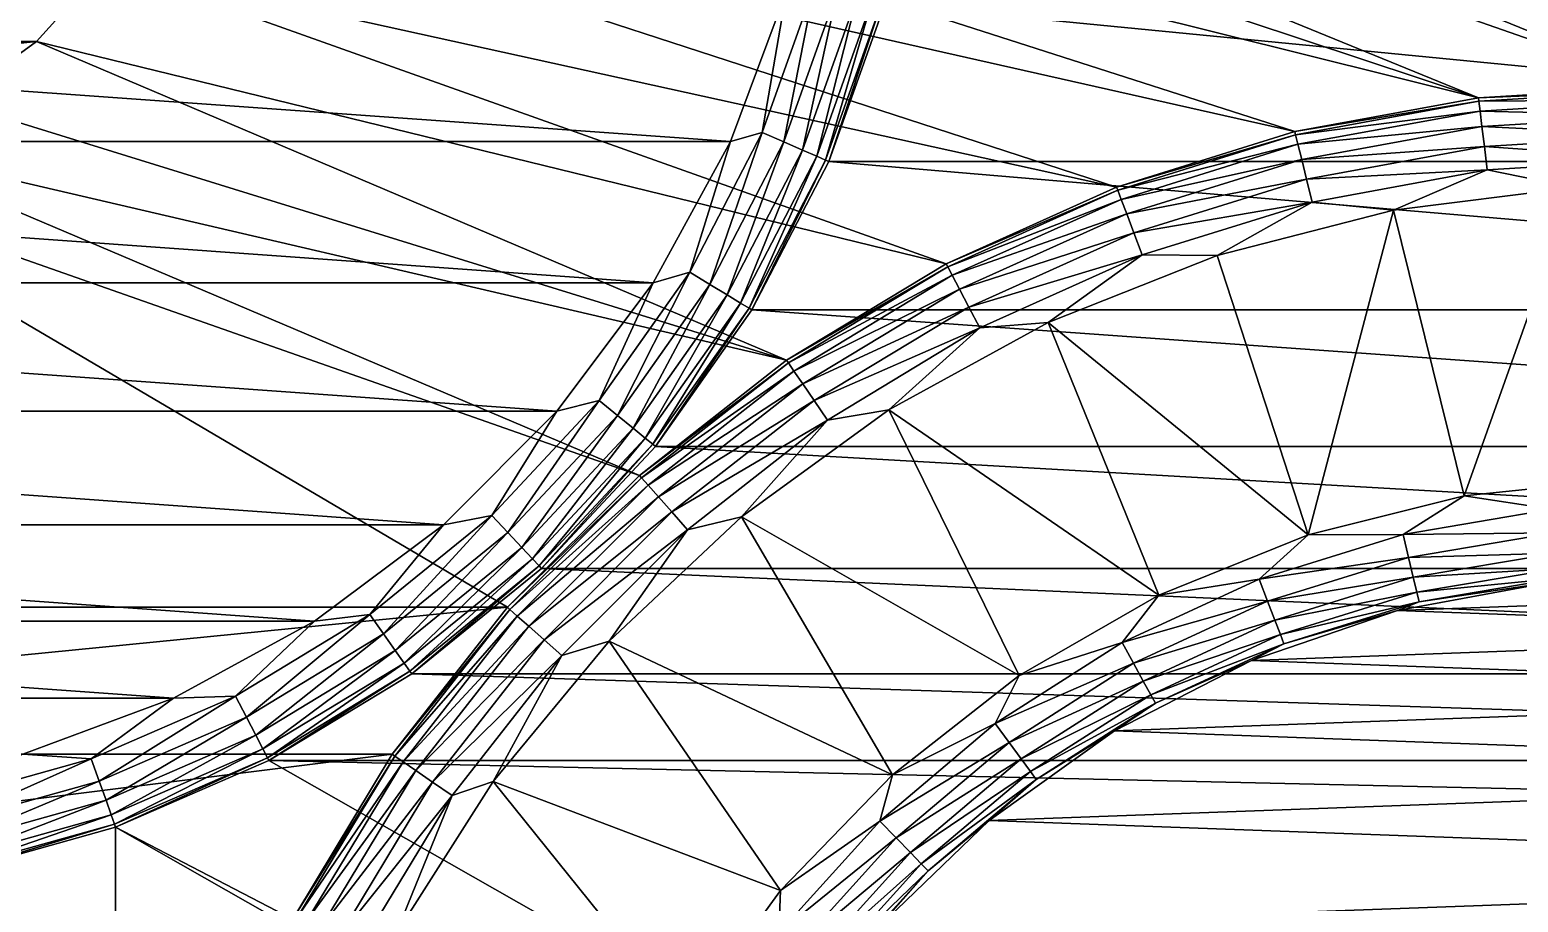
# Model space of a CAD drawing. Extents: x 464 to 15145, y 328 to 7622.
# Drawn here: x 6263 to 7666, y 4664 to 5486 of the extents above; entities that cross this region are included whole.
import ezdxf

# ---------------------------------------------------------------- set-up
doc = ezdxf.new("R2010")
doc.units = 0
doc.layers.get('0').update_dxf_attribs({"linetype": 'CONTINUOUS'})

msp = doc.modelspace()

# ---------------------------------------------------------------- linework, layer by layer
at = {"color": 7}
for points in [[(9225.3, 6011.6, -3744.1), (7804.6, 5432.7, -3744.1), (6383.9, 6011.6, -3744.1), (9225.3, 6011.6, -3744.1)], [(6383.9, 6011.6, -3744.1), (7804.6, 5432.7, -3744.1), (6414, 5918.9, -3744.1), (6383.9, 6011.6, -3744.1)], [(6414, 5918.9, -3744.1), (7804.6, 5432.7, -3744.1), (7628.9, 5422, -3744.1), (6414, 5918.9, -3744.1)], [(6414, 5918.9, -3744.1), (7628.9, 5422, -3744.1), (6424.2, 5821.9, -3744.1), (6414, 5918.9, -3744.1)], [(6424.2, 5821.9, -3744.1), (7628.9, 5422, -3744.1), (6414, 5725, -3744.1), (6424.2, 5821.9, -3744.1)], [(6414, 5725, -3744.1), (7455.8, 5390.3, -3744.1), (6383.9, 5632.3, -3744.1), (6414, 5725, -3744.1)], [(6414, 5725, -3744.1), (7628.9, 5422, -3744.1), (7455.8, 5390.3, -3744.1), (6414, 5725, -3744.1)], [(6383.9, 5632.3, -3744.1), (7287.8, 5337.9, -3744.1), (6335.1, 5547.8, -3744.1), (6383.9, 5632.3, -3744.1)], [(6383.9, 5632.3, -3744.1), (7455.8, 5390.3, -3744.1), (7287.8, 5337.9, -3744.1), (6383.9, 5632.3, -3744.1)], [(5580.7, 5547.8, -4528.9), (6335.1, 5547.8, -4528.9), (5645.9, 5475.4, -4528.9), (5580.7, 5547.8, -4528.9)], [(5645.9, 5475.4, -4528.9), (6335.1, 5547.8, -4528.9), (6269.9, 5475.4, -4528.9), (5645.9, 5475.4, -4528.9)], [(6335.1, 5547.8, -3744.1), (7127.3, 5265.7, -3744.1), (6269.9, 5475.4, -3744.1), (6335.1, 5547.8, -3744.1)], [(6269.9, 5475.4, -3744.1), (6269.9, 5475.4, -4528.9), (6335.1, 5547.8, -4528.9), (6269.9, 5475.4, -3744.1)], [(6269.9, 5475.4, -3744.1), (6335.1, 5547.8, -4528.9), (6335.1, 5547.8, -3744.1), (6269.9, 5475.4, -3744.1)], [(6335.1, 5547.8, -3744.1), (7287.8, 5337.9, -3744.1), (7127.3, 5265.7, -3744.1), (6335.1, 5547.8, -3744.1)], [(7003.4, 5529, -5213.7), (6976.7, 5522.8, -5216.8), (6953.7, 5389.4, -5213.7), (7003.4, 5529, -5213.7)], [(7003.4, 5529, -5213.7), (6953.7, 5389.4, -5213.7), (6974.2, 5380.5, -5204.5), (7003.4, 5529, -5213.7)], [(7003.4, 5529, -5213.7), (6974.2, 5380.5, -5204.5), (7024.8, 5523, -5204.5), (7003.4, 5529, -5213.7)], [(6976.7, 5522.8, -5216.8), (4939.1, 5522.8, -5216.8), (6923.8, 5380.8, -5216.8), (6976.7, 5522.8, -5216.8)], [(6923.8, 5380.8, -5216.8), (4939.1, 5522.8, -5216.8), (4992, 5380.8, -5216.8), (6923.8, 5380.8, -5216.8)], [(6953.7, 5389.4, -5213.7), (6976.7, 5522.8, -5216.8), (6923.8, 5380.8, -5216.8), (6953.7, 5389.4, -5213.7)], [(6974.2, 5380.5, -5204.5), (6991.7, 5372.9, -5189.8), (7024.8, 5523, -5204.5), (6974.2, 5380.5, -5204.5)], [(7024.8, 5523, -5204.5), (6991.7, 5372.9, -5189.8), (7043.2, 5517.8, -5189.8), (7024.8, 5523, -5204.5)], [(6991.7, 5372.9, -5189.8), (7005.2, 5367, -5170.7), (7043.2, 5517.8, -5189.8), (6991.7, 5372.9, -5189.8)], [(7043.2, 5517.8, -5189.8), (7005.2, 5367, -5170.7), (7057.4, 5513.9, -5170.7), (7043.2, 5517.8, -5189.8)], [(7005.2, 5367, -5170.7), (7013.6, 5363.3, -5148.4), (7057.4, 5513.9, -5170.7), (7005.2, 5367, -5170.7)], [(7057.4, 5513.9, -5170.7), (7013.6, 5363.3, -5148.4), (7066.2, 5511.4, -5148.4), (7057.4, 5513.9, -5170.7)], [(7016.5, 5362.1, -5124.5), (7066.2, 5511.4, -5148.4), (7013.6, 5363.3, -5148.4), (7016.5, 5362.1, -5124.5)], [(7069.3, 5510.5, -5124.5), (7066.2, 5511.4, -5148.4), (7016.5, 5362.1, -5124.5), (7069.3, 5510.5, -5124.5)], [(7069.3, 5510.5, -4432), (7069.3, 5510.5, -5124.5), (7016.5, 5362.1, -4432), (7069.3, 5510.5, -4432)], [(7016.5, 5362.1, -4432), (7069.3, 5510.5, -5124.5), (7016.5, 5362.1, -5124.5), (7016.5, 5362.1, -4432)], [(7016.5, 5362.1, -4432), (8592.6, 5362.1, -4432), (7069.3, 5510.5, -4432), (7016.5, 5362.1, -4432)], [(7069.3, 5510.5, -4432), (8592.6, 5362.1, -4432), (8539.9, 5510.5, -4432), (7069.3, 5510.5, -4432)], [(5645.9, 5475.4, -4528.9), (6269.9, 5475.4, -4528.9), (5724.8, 5418.1, -4528.9), (5645.9, 5475.4, -4528.9)], [(5724.8, 5418.1, -4528.9), (6269.9, 5475.4, -4528.9), (6191, 5418.1, -4528.9), (5724.8, 5418.1, -4528.9)], [(6269.9, 5475.4, -3744.1), (6976.7, 5174.7, -3744.1), (6191, 5418.1, -3744.1), (6269.9, 5475.4, -3744.1)], [(6191, 5418.1, -3744.1), (6191, 5418.1, -4528.9), (6269.9, 5475.4, -4528.9), (6191, 5418.1, -3744.1)], [(6191, 5418.1, -3744.1), (6269.9, 5475.4, -4528.9), (6269.9, 5475.4, -3744.1), (6191, 5418.1, -3744.1)], [(6269.9, 5475.4, -3744.1), (7127.3, 5265.7, -3744.1), (6976.7, 5174.7, -3744.1), (6269.9, 5475.4, -3744.1)], [(7804.6, 5432.7, -96.9), (7804.6, 5429.5, -73.1), (7628.9, 5422, -96.9), (7804.6, 5432.7, -96.9)], [(7804.6, 5432.7, -3744.1), (7804.6, 5432.7, -96.9), (7628.9, 5422, -3744.1), (7804.6, 5432.7, -3744.1)], [(7628.9, 5422, -3744.1), (7804.6, 5432.7, -96.9), (7628.9, 5422, -96.9), (7628.9, 5422, -3744.1)], [(7628.9, 5422, -96.9), (7804.6, 5429.5, -73.1), (7629.3, 5418.9, -73.1), (7628.9, 5422, -96.9)], [(7804.6, 5429.5, -73.1), (7804.6, 5420.3, -50.8), (7629.3, 5418.9, -73.1), (7804.6, 5429.5, -73.1)], [(6191, 5418.1, -3744.1), (6976.7, 5174.7, -3744.1), (6102, 5378.4, -3744.1), (6191, 5418.1, -3744.1)], [(7628.9, 5422, -96.9), (7629.3, 5418.9, -73.1), (7455.8, 5390.3, -96.9), (7628.9, 5422, -96.9)], [(7628.9, 5422, -3744.1), (7628.9, 5422, -96.9), (7455.8, 5390.3, -3744.1), (7628.9, 5422, -3744.1)], [(7455.8, 5390.3, -3744.1), (7628.9, 5422, -96.9), (7455.8, 5390.3, -96.9), (7455.8, 5390.3, -3744.1)], [(7455.8, 5390.3, -96.9), (7629.3, 5418.9, -73.1), (7456.5, 5387.3, -73.1), (7455.8, 5390.3, -96.9)], [(7629.3, 5418.9, -73.1), (7630.4, 5409.7, -50.8), (7456.5, 5387.3, -73.1), (7629.3, 5418.9, -73.1)], [(7804.6, 5420.3, -50.8), (7630.4, 5409.7, -50.8), (7629.3, 5418.9, -73.1), (7804.6, 5420.3, -50.8)], [(7804.6, 5420.3, -50.8), (7804.6, 5405.6, -31.7), (7630.4, 5409.7, -50.8), (7804.6, 5420.3, -50.8)], [(7630.4, 5409.7, -50.8), (7458.7, 5378.3, -50.8), (7456.5, 5387.3, -73.1), (7630.4, 5409.7, -50.8)], [(7630.4, 5409.7, -50.8), (7632.2, 5395.2, -31.7), (7458.7, 5378.3, -50.8), (7630.4, 5409.7, -50.8)], [(7804.6, 5405.6, -31.7), (7632.2, 5395.2, -31.7), (7630.4, 5409.7, -50.8), (7804.6, 5405.6, -31.7)], [(7804.6, 5405.6, -31.7), (7804.6, 5386.5, -17), (7632.2, 5395.2, -31.7), (7804.6, 5405.6, -31.7)], [(6953.7, 5389.4, -5213.7), (6923.8, 5380.8, -5216.8), (6885.6, 5257.8, -5213.7), (6953.7, 5389.4, -5213.7)], [(6953.7, 5389.4, -5213.7), (6885.6, 5257.8, -5213.7), (6904.6, 5246.2, -5204.5), (6953.7, 5389.4, -5213.7)], [(6953.7, 5389.4, -5213.7), (6904.6, 5246.2, -5204.5), (6974.2, 5380.5, -5204.5), (6953.7, 5389.4, -5213.7)], [(7455.8, 5390.3, -96.9), (7456.5, 5387.3, -73.1), (7287.8, 5337.9, -96.9), (7455.8, 5390.3, -96.9)], [(7455.8, 5390.3, -3744.1), (7455.8, 5390.3, -96.9), (7287.8, 5337.9, -3744.1), (7455.8, 5390.3, -3744.1)], [(7287.8, 5337.9, -3744.1), (7455.8, 5390.3, -96.9), (7287.8, 5337.9, -96.9), (7287.8, 5337.9, -3744.1)], [(7287.8, 5337.9, -96.9), (7456.5, 5387.3, -73.1), (7288.9, 5335, -73.1), (7287.8, 5337.9, -96.9)], [(7456.5, 5387.3, -73.1), (7458.7, 5378.3, -50.8), (7288.9, 5335, -73.1), (7456.5, 5387.3, -73.1)], [(7632.2, 5395.2, -31.7), (7462.3, 5364, -31.7), (7458.7, 5378.3, -50.8), (7632.2, 5395.2, -31.7)], [(7632.2, 5395.2, -31.7), (7634.5, 5376.2, -17), (7462.3, 5364, -31.7), (7632.2, 5395.2, -31.7)], [(7804.6, 5386.5, -17), (7634.5, 5376.2, -17), (7632.2, 5395.2, -31.7), (7804.6, 5386.5, -17)], [(6923.8, 5380.8, -5216.8), (4992, 5380.8, -5216.8), (6851.2, 5247.8, -5216.8), (6923.8, 5380.8, -5216.8)], [(6851.2, 5247.8, -5216.8), (4992, 5380.8, -5216.8), (5064.6, 5247.8, -5216.8), (6851.2, 5247.8, -5216.8)], [(6102, 5378.4, -3744.1), (6838.1, 5066.1, -3744.1), (6006.6, 5358.2, -3744.1), (6102, 5378.4, -3744.1)], [(6102, 5378.4, -3744.1), (6976.7, 5174.7, -3744.1), (6838.1, 5066.1, -3744.1), (6102, 5378.4, -3744.1)], [(6885.6, 5257.8, -5213.7), (6923.8, 5380.8, -5216.8), (6851.2, 5247.8, -5216.8), (6885.6, 5257.8, -5213.7)], [(6904.6, 5246.2, -5204.5), (6920.9, 5236.3, -5189.8), (6974.2, 5380.5, -5204.5), (6904.6, 5246.2, -5204.5)], [(6974.2, 5380.5, -5204.5), (6920.9, 5236.3, -5189.8), (6991.7, 5372.9, -5189.8), (6974.2, 5380.5, -5204.5)], [(7458.7, 5378.3, -50.8), (7292.1, 5326.4, -50.8), (7288.9, 5335, -73.1), (7458.7, 5378.3, -50.8)], [(7458.7, 5378.3, -50.8), (7462.3, 5364, -31.7), (7292.1, 5326.4, -50.8), (7458.7, 5378.3, -50.8)], [(7634.5, 5376.2, -17), (7466.8, 5345.5, -17), (7462.3, 5364, -31.7), (7634.5, 5376.2, -17)], [(7634.5, 5376.2, -17), (7637.1, 5354.1, -7.8), (7466.8, 5345.5, -17), (7634.5, 5376.2, -17)], [(7804.6, 5386.5, -17), (7804.6, 5364.2, -7.8), (7634.5, 5376.2, -17), (7804.6, 5386.5, -17)], [(7804.6, 5364.2, -7.8), (7637.1, 5354.1, -7.8), (7634.5, 5376.2, -17), (7804.6, 5364.2, -7.8)], [(6920.9, 5236.3, -5189.8), (6933.5, 5228.6, -5170.7), (6991.7, 5372.9, -5189.8), (6920.9, 5236.3, -5189.8)], [(6991.7, 5372.9, -5189.8), (6933.5, 5228.6, -5170.7), (7005.2, 5367, -5170.7), (6991.7, 5372.9, -5189.8)], [(6933.5, 5228.6, -5170.7), (6941.4, 5223.9, -5148.4), (7005.2, 5367, -5170.7), (6933.5, 5228.6, -5170.7)], [(7005.2, 5367, -5170.7), (6941.4, 5223.9, -5148.4), (7013.6, 5363.3, -5148.4), (7005.2, 5367, -5170.7)], [(6944, 5222.2, -5124.5), (7013.6, 5363.3, -5148.4), (6941.4, 5223.9, -5148.4), (6944, 5222.2, -5124.5)], [(7016.5, 5362.1, -5124.5), (7013.6, 5363.3, -5148.4), (6944, 5222.2, -5124.5), (7016.5, 5362.1, -5124.5)], [(7016.5, 5362.1, -4432), (7016.5, 5362.1, -5124.5), (6944, 5222.2, -4432), (7016.5, 5362.1, -4432)], [(6944, 5222.2, -4432), (7016.5, 5362.1, -5124.5), (6944, 5222.2, -5124.5), (6944, 5222.2, -4432)], [(6944, 5222.2, -4432), (8665.1, 5222.2, -4432), (7016.5, 5362.1, -4432), (6944, 5222.2, -4432)], [(7016.5, 5362.1, -4432), (8665.1, 5222.2, -4432), (8592.6, 5362.1, -4432), (7016.5, 5362.1, -4432)], [(7462.3, 5364, -31.7), (7297.4, 5312.7, -31.7), (7292.1, 5326.4, -50.8), (7462.3, 5364, -31.7)], [(7462.3, 5364, -31.7), (7466.8, 5345.5, -17), (7297.4, 5312.7, -31.7), (7462.3, 5364, -31.7)], [(7804.6, 5364.2, -7.8), (7718.9, 5337.6, -4.6), (7637.1, 5354.1, -7.8), (7804.6, 5364.2, -7.8)], [(6713.7, 4941.7, -3744.1), (5202.1, 4941.7, -3744.1), (6006.6, 5358.2, -3744.1), (6713.7, 4941.7, -3744.1)], [(6006.6, 5358.2, -3744.1), (6838.1, 5066.1, -3744.1), (6713.7, 4941.7, -3744.1), (6006.6, 5358.2, -3744.1)], [(7466.8, 5345.5, -17), (7304.1, 5294.8, -17), (7297.4, 5312.7, -31.7), (7466.8, 5345.5, -17)], [(7466.8, 5345.5, -17), (7472.2, 5323.9, -7.8), (7304.1, 5294.8, -17), (7466.8, 5345.5, -17)], [(7637.1, 5354.1, -7.8), (7472.2, 5323.9, -7.8), (7466.8, 5345.5, -17), (7637.1, 5354.1, -7.8)], [(7637.1, 5354.1, -7.8), (7548.8, 5316.1, -4.6), (7472.2, 5323.9, -7.8), (7637.1, 5354.1, -7.8)], [(7718.9, 5337.6, -4.6), (7548.8, 5316.1, -4.6), (7637.1, 5354.1, -7.8), (7718.9, 5337.6, -4.6)], [(7287.8, 5337.9, -96.9), (7288.9, 5335, -73.1), (7127.3, 5265.7, -96.9), (7287.8, 5337.9, -96.9)], [(7287.8, 5337.9, -3744.1), (7287.8, 5337.9, -96.9), (7127.3, 5265.7, -3744.1), (7287.8, 5337.9, -3744.1)], [(7127.3, 5265.7, -3744.1), (7287.8, 5337.9, -96.9), (7127.3, 5265.7, -96.9), (7127.3, 5265.7, -3744.1)], [(7127.3, 5265.7, -96.9), (7288.9, 5335, -73.1), (7128.7, 5262.9, -73.1), (7127.3, 5265.7, -96.9)], [(7288.9, 5335, -73.1), (7292.1, 5326.4, -50.8), (7128.7, 5262.9, -73.1), (7288.9, 5335, -73.1)], [(7615.6, 5046.8, -4.6), (7548.8, 5316.1, -4.6), (7718.9, 5337.6, -4.6), (7615.6, 5046.8, -4.6)], [(7615.6, 5046.8, -4.6), (7718.9, 5337.6, -4.6), (7766.6, 5062.7, -4.6), (7615.6, 5046.8, -4.6)], [(7292.1, 5326.4, -50.8), (7133, 5254.8, -50.8), (7128.7, 5262.9, -73.1), (7292.1, 5326.4, -50.8)], [(7292.1, 5326.4, -50.8), (7297.4, 5312.7, -31.7), (7133, 5254.8, -50.8), (7292.1, 5326.4, -50.8)], [(7472.2, 5323.9, -7.8), (7312, 5274, -7.8), (7304.1, 5294.8, -17), (7472.2, 5323.9, -7.8)], [(7472.2, 5323.9, -7.8), (7382.7, 5273.5, -4.6), (7312, 5274, -7.8), (7472.2, 5323.9, -7.8)], [(7548.8, 5316.1, -4.6), (7382.7, 5273.5, -4.6), (7472.2, 5323.9, -7.8), (7548.8, 5316.1, -4.6)], [(7297.4, 5312.7, -31.7), (7139.8, 5241.8, -31.7), (7133, 5254.8, -50.8), (7297.4, 5312.7, -31.7)], [(7297.4, 5312.7, -31.7), (7304.1, 5294.8, -17), (7139.8, 5241.8, -31.7), (7297.4, 5312.7, -31.7)], [(7468.3, 5010.1, -4.6), (7382.7, 5273.5, -4.6), (7548.8, 5316.1, -4.6), (7468.3, 5010.1, -4.6)], [(7468.3, 5010.1, -4.6), (7548.8, 5316.1, -4.6), (7615.6, 5046.8, -4.6), (7468.3, 5010.1, -4.6)], [(7304.1, 5294.8, -17), (7148.7, 5224.8, -17), (7139.8, 5241.8, -31.7), (7304.1, 5294.8, -17)], [(7304.1, 5294.8, -17), (7312, 5274, -7.8), (7148.7, 5224.8, -17), (7304.1, 5294.8, -17)], [(7127.3, 5265.7, -96.9), (7128.7, 5262.9, -73.1), (6976.7, 5174.7, -96.9), (7127.3, 5265.7, -96.9)], [(7127.3, 5265.7, -3744.1), (7127.3, 5265.7, -96.9), (6976.7, 5174.7, -3744.1), (7127.3, 5265.7, -3744.1)], [(6976.7, 5174.7, -3744.1), (7127.3, 5265.7, -96.9), (6976.7, 5174.7, -96.9), (6976.7, 5174.7, -3744.1)], [(6976.7, 5174.7, -96.9), (7128.7, 5262.9, -73.1), (6978.5, 5172.1, -73.1), (6976.7, 5174.7, -96.9)], [(7128.7, 5262.9, -73.1), (7133, 5254.8, -50.8), (6978.5, 5172.1, -73.1), (7128.7, 5262.9, -73.1)], [(7312, 5274, -7.8), (7159.1, 5205.1, -7.8), (7148.7, 5224.8, -17), (7312, 5274, -7.8)], [(7312, 5274, -7.8), (7223.3, 5210.4, -4.6), (7159.1, 5205.1, -7.8), (7312, 5274, -7.8)], [(7382.7, 5273.5, -4.6), (7223.3, 5210.4, -4.6), (7312, 5274, -7.8), (7382.7, 5273.5, -4.6)], [(7468.3, 5010.1, -4.6), (7223.3, 5210.4, -4.6), (7382.7, 5273.5, -4.6), (7468.3, 5010.1, -4.6)], [(6851.2, 5247.8, -5216.8), (5064.6, 5247.8, -5216.8), (6760.4, 5126.6, -5216.8), (6851.2, 5247.8, -5216.8)], [(6760.4, 5126.6, -5216.8), (5064.6, 5247.8, -5216.8), (5155.4, 5126.6, -5216.8), (6760.4, 5126.6, -5216.8)], [(6800.1, 5136.7, -5213.7), (6851.2, 5247.8, -5216.8), (6760.4, 5126.6, -5216.8), (6800.1, 5136.7, -5213.7)], [(6885.6, 5257.8, -5213.7), (6851.2, 5247.8, -5216.8), (6800.1, 5136.7, -5213.7), (6885.6, 5257.8, -5213.7)], [(6885.6, 5257.8, -5213.7), (6800.1, 5136.7, -5213.7), (6817.4, 5122.7, -5204.5), (6885.6, 5257.8, -5213.7)], [(6885.6, 5257.8, -5213.7), (6817.4, 5122.7, -5204.5), (6904.6, 5246.2, -5204.5), (6885.6, 5257.8, -5213.7)], [(7133, 5254.8, -50.8), (6983.7, 5164.5, -50.8), (6978.5, 5172.1, -73.1), (7133, 5254.8, -50.8)], [(7133, 5254.8, -50.8), (7139.8, 5241.8, -31.7), (6983.7, 5164.5, -50.8), (7133, 5254.8, -50.8)], [(6817.4, 5122.7, -5204.5), (6832.2, 5110.6, -5189.8), (6904.6, 5246.2, -5204.5), (6817.4, 5122.7, -5204.5)], [(6904.6, 5246.2, -5204.5), (6832.2, 5110.6, -5189.8), (6920.9, 5236.3, -5189.8), (6904.6, 5246.2, -5204.5)], [(6832.2, 5110.6, -5189.8), (6843.6, 5101.3, -5170.7), (6920.9, 5236.3, -5189.8), (6832.2, 5110.6, -5189.8)], [(6920.9, 5236.3, -5189.8), (6843.6, 5101.3, -5170.7), (6933.5, 5228.6, -5170.7), (6920.9, 5236.3, -5189.8)], [(7139.8, 5241.8, -31.7), (6992, 5152.4, -31.7), (6983.7, 5164.5, -50.8), (7139.8, 5241.8, -31.7)], [(7139.8, 5241.8, -31.7), (7148.7, 5224.8, -17), (6992, 5152.4, -31.7), (7139.8, 5241.8, -31.7)], [(6843.6, 5101.3, -5170.7), (6850.8, 5095.5, -5148.4), (6933.5, 5228.6, -5170.7), (6843.6, 5101.3, -5170.7)], [(6933.5, 5228.6, -5170.7), (6850.8, 5095.5, -5148.4), (6941.4, 5223.9, -5148.4), (6933.5, 5228.6, -5170.7)], [(6853.2, 5093.5, -5124.5), (6941.4, 5223.9, -5148.4), (6850.8, 5095.5, -5148.4), (6853.2, 5093.5, -5124.5)], [(6944, 5222.2, -5124.5), (6941.4, 5223.9, -5148.4), (6853.2, 5093.5, -5124.5), (6944, 5222.2, -5124.5)], [(6944, 5222.2, -4432), (6944, 5222.2, -5124.5), (6853.2, 5093.5, -4432), (6944, 5222.2, -4432)], [(6853.2, 5093.5, -4432), (6944, 5222.2, -5124.5), (6853.2, 5093.5, -5124.5), (6853.2, 5093.5, -4432)], [(6853.2, 5093.5, -4432), (8755.9, 5093.5, -4432), (6944, 5222.2, -4432), (6853.2, 5093.5, -4432)], [(6944, 5222.2, -4432), (8755.9, 5093.5, -4432), (8665.1, 5222.2, -4432), (6944, 5222.2, -4432)], [(7148.7, 5224.8, -17), (7002.9, 5136.7, -17), (6992, 5152.4, -31.7), (7148.7, 5224.8, -17)], [(7148.7, 5224.8, -17), (7159.1, 5205.1, -7.8), (7002.9, 5136.7, -17), (7148.7, 5224.8, -17)], [(7159.1, 5205.1, -7.8), (7015.5, 5118.3, -7.8), (7002.9, 5136.7, -17), (7159.1, 5205.1, -7.8)], [(7159.1, 5205.1, -7.8), (7073.1, 5127.8, -4.6), (7015.5, 5118.3, -7.8), (7159.1, 5205.1, -7.8)], [(7327.6, 4953.2, -4.6), (7073.1, 5127.8, -4.6), (7223.3, 5210.4, -4.6), (7327.6, 4953.2, -4.6)], [(7223.3, 5210.4, -4.6), (7073.1, 5127.8, -4.6), (7159.1, 5205.1, -7.8), (7223.3, 5210.4, -4.6)], [(7327.6, 4953.2, -4.6), (7223.3, 5210.4, -4.6), (7468.3, 5010.1, -4.6), (7327.6, 4953.2, -4.6)], [(6976.7, 5174.7, -96.9), (6978.5, 5172.1, -73.1), (6838.1, 5066.1, -96.9), (6976.7, 5174.7, -96.9)], [(6976.7, 5174.7, -3744.1), (6976.7, 5174.7, -96.9), (6838.1, 5066.1, -3744.1), (6976.7, 5174.7, -3744.1)], [(6838.1, 5066.1, -3744.1), (6976.7, 5174.7, -96.9), (6838.1, 5066.1, -96.9), (6838.1, 5066.1, -3744.1)], [(6838.1, 5066.1, -96.9), (6978.5, 5172.1, -73.1), (6840.2, 5063.8, -73.1), (6838.1, 5066.1, -96.9)], [(6978.5, 5172.1, -73.1), (6983.7, 5164.5, -50.8), (6840.2, 5063.8, -73.1), (6978.5, 5172.1, -73.1)], [(6983.7, 5164.5, -50.8), (6846.3, 5056.9, -50.8), (6840.2, 5063.8, -73.1), (6983.7, 5164.5, -50.8)], [(6983.7, 5164.5, -50.8), (6992, 5152.4, -31.7), (6846.3, 5056.9, -50.8), (6983.7, 5164.5, -50.8)], [(6992, 5152.4, -31.7), (6856.1, 5045.9, -31.7), (6846.3, 5056.9, -50.8), (6992, 5152.4, -31.7)], [(6992, 5152.4, -31.7), (7002.9, 5136.7, -17), (6856.1, 5045.9, -31.7), (6992, 5152.4, -31.7)], [(6800.1, 5136.7, -5213.7), (6760.4, 5126.6, -5216.8), (6699, 5028.4, -5213.7), (6800.1, 5136.7, -5213.7)], [(6800.1, 5136.7, -5213.7), (6699, 5028.4, -5213.7), (6714.2, 5012.1, -5204.5), (6800.1, 5136.7, -5213.7)], [(6800.1, 5136.7, -5213.7), (6714.2, 5012.1, -5204.5), (6817.4, 5122.7, -5204.5), (6800.1, 5136.7, -5213.7)], [(7002.9, 5136.7, -17), (6868.7, 5031.6, -17), (6856.1, 5045.9, -31.7), (7002.9, 5136.7, -17)], [(7002.9, 5136.7, -17), (7015.5, 5118.3, -7.8), (6868.7, 5031.6, -17), (7002.9, 5136.7, -17)], [(6760.4, 5126.6, -5216.8), (5155.4, 5126.6, -5216.8), (6653.3, 5019.4, -5216.8), (6760.4, 5126.6, -5216.8)], [(6653.3, 5019.4, -5216.8), (5155.4, 5126.6, -5216.8), (5262.6, 5019.4, -5216.8), (6653.3, 5019.4, -5216.8)], [(6699, 5028.4, -5213.7), (6760.4, 5126.6, -5216.8), (6653.3, 5019.4, -5216.8), (6699, 5028.4, -5213.7)], [(6714.2, 5012.1, -5204.5), (6727.2, 4998.2, -5189.8), (6817.4, 5122.7, -5204.5), (6714.2, 5012.1, -5204.5)], [(6817.4, 5122.7, -5204.5), (6727.2, 4998.2, -5189.8), (6832.2, 5110.6, -5189.8), (6817.4, 5122.7, -5204.5)], [(7196.1, 4877.3, -4.6), (6934.4, 5027.1, -4.6), (7073.1, 5127.8, -4.6), (7196.1, 4877.3, -4.6)], [(7073.1, 5127.8, -4.6), (6934.4, 5027.1, -4.6), (7015.5, 5118.3, -7.8), (7073.1, 5127.8, -4.6)], [(7196.1, 4877.3, -4.6), (7073.1, 5127.8, -4.6), (7327.6, 4953.2, -4.6), (7196.1, 4877.3, -4.6)], [(6727.2, 4998.2, -5189.8), (6737.2, 4987.4, -5170.7), (6832.2, 5110.6, -5189.8), (6727.2, 4998.2, -5189.8)], [(6832.2, 5110.6, -5189.8), (6737.2, 4987.4, -5170.7), (6843.6, 5101.3, -5170.7), (6832.2, 5110.6, -5189.8)], [(7015.5, 5118.3, -7.8), (6883.5, 5014.9, -7.8), (6868.7, 5031.6, -17), (7015.5, 5118.3, -7.8)], [(7015.5, 5118.3, -7.8), (6934.4, 5027.1, -4.6), (6883.5, 5014.9, -7.8), (7015.5, 5118.3, -7.8)], [(6737.2, 4987.4, -5170.7), (6743.5, 4980.7, -5148.4), (6843.6, 5101.3, -5170.7), (6737.2, 4987.4, -5170.7)], [(6843.6, 5101.3, -5170.7), (6743.5, 4980.7, -5148.4), (6850.8, 5095.5, -5148.4), (6843.6, 5101.3, -5170.7)], [(6745.7, 4978.4, -5124.5), (6850.8, 5095.5, -5148.4), (6743.5, 4980.7, -5148.4), (6745.7, 4978.4, -5124.5)], [(6853.2, 5093.5, -5124.5), (6850.8, 5095.5, -5148.4), (6745.7, 4978.4, -5124.5), (6853.2, 5093.5, -5124.5)], [(6853.2, 5093.5, -4432), (6853.2, 5093.5, -5124.5), (6745.7, 4978.4, -4432), (6853.2, 5093.5, -4432)], [(6745.7, 4978.4, -4432), (6853.2, 5093.5, -5124.5), (6745.7, 4978.4, -5124.5), (6745.7, 4978.4, -4432)], [(6745.7, 4978.4, -4432), (8863.5, 4978.4, -4432), (6853.2, 5093.5, -4432), (6745.7, 4978.4, -4432)], [(6853.2, 5093.5, -4432), (8863.5, 4978.4, -4432), (8755.9, 5093.5, -4432), (6853.2, 5093.5, -4432)], [(6838.1, 5066.1, -96.9), (6840.2, 5063.8, -73.1), (6713.7, 4941.7, -96.9), (6838.1, 5066.1, -96.9)], [(6838.1, 5066.1, -3744.1), (6838.1, 5066.1, -96.9), (6713.7, 4941.7, -3744.1), (6838.1, 5066.1, -3744.1)], [(6713.7, 4941.7, -3744.1), (6838.1, 5066.1, -96.9), (6713.7, 4941.7, -96.9), (6713.7, 4941.7, -3744.1)], [(6713.7, 4941.7, -96.9), (6840.2, 5063.8, -73.1), (6716, 4939.6, -73.1), (6713.7, 4941.7, -96.9)], [(6840.2, 5063.8, -73.1), (6846.3, 5056.9, -50.8), (6716, 4939.6, -73.1), (6840.2, 5063.8, -73.1)], [(6846.3, 5056.9, -50.8), (6722.9, 4933.5, -50.8), (6716, 4939.6, -73.1), (6846.3, 5056.9, -50.8)], [(6846.3, 5056.9, -50.8), (6856.1, 5045.9, -31.7), (6722.9, 4933.5, -50.8), (6846.3, 5056.9, -50.8)], [(7615.6, 5046.8, -4.6), (7766.6, 5062.7, -4.6), (7698, 5034.1, -7.8), (7615.6, 5046.8, -4.6)], [(6856.1, 5045.9, -31.7), (6733.9, 4923.8, -31.7), (6722.9, 4933.5, -50.8), (6856.1, 5045.9, -31.7)], [(6856.1, 5045.9, -31.7), (6868.7, 5031.6, -17), (6733.9, 4923.8, -31.7), (6856.1, 5045.9, -31.7)], [(7468.3, 5010.1, -4.6), (7615.6, 5046.8, -4.6), (7557.9, 5010.4, -7.8), (7468.3, 5010.1, -4.6)], [(7557.9, 5010.4, -7.8), (7615.6, 5046.8, -4.6), (7698, 5034.1, -7.8), (7557.9, 5010.4, -7.8)], [(6699, 5028.4, -5213.7), (6653.3, 5019.4, -5216.8), (6584, 4934.9, -5213.7), (6699, 5028.4, -5213.7)], [(6699, 5028.4, -5213.7), (6584, 4934.9, -5213.7), (6596.9, 4916.7, -5204.5), (6699, 5028.4, -5213.7)], [(6699, 5028.4, -5213.7), (6596.9, 4916.7, -5204.5), (6714.2, 5012.1, -5204.5), (6699, 5028.4, -5213.7)], [(6868.7, 5031.6, -17), (6748.2, 4911.1, -17), (6733.9, 4923.8, -31.7), (6868.7, 5031.6, -17)], [(6868.7, 5031.6, -17), (6883.5, 5014.9, -7.8), (6748.2, 4911.1, -17), (6868.7, 5031.6, -17)], [(7076.5, 4783.8, -4.6), (6809.5, 4909.7, -4.6), (6934.4, 5027.1, -4.6), (7076.5, 4783.8, -4.6)], [(6934.4, 5027.1, -4.6), (6809.5, 4909.7, -4.6), (6883.5, 5014.9, -7.8), (6934.4, 5027.1, -4.6)], [(7076.5, 4783.8, -4.6), (6934.4, 5027.1, -4.6), (7196.1, 4877.3, -4.6), (7076.5, 4783.8, -4.6)], [(7557.9, 5010.4, -7.8), (7698, 5034.1, -7.8), (7700.3, 5011.9, -17), (7557.9, 5010.4, -7.8)], [(6653.3, 5019.4, -5216.8), (5262.6, 5019.4, -5216.8), (6532, 4928.6, -5216.8), (6653.3, 5019.4, -5216.8)], [(6532, 4928.6, -5216.8), (5262.6, 5019.4, -5216.8), (5383.8, 4928.6, -5216.8), (6532, 4928.6, -5216.8)], [(6584, 4934.9, -5213.7), (6653.3, 5019.4, -5216.8), (6532, 4928.6, -5216.8), (6584, 4934.9, -5213.7)], [(6596.9, 4916.7, -5204.5), (6607.9, 4901.1, -5189.8), (6714.2, 5012.1, -5204.5), (6596.9, 4916.7, -5204.5)], [(6714.2, 5012.1, -5204.5), (6607.9, 4901.1, -5189.8), (6727.2, 4998.2, -5189.8), (6714.2, 5012.1, -5204.5)], [(6883.5, 5014.9, -7.8), (6764.9, 4896.3, -7.8), (6748.2, 4911.1, -17), (6883.5, 5014.9, -7.8)], [(6883.5, 5014.9, -7.8), (6809.5, 4909.7, -4.6), (6764.9, 4896.3, -7.8), (6883.5, 5014.9, -7.8)], [(7327.6, 4953.2, -4.6), (7468.3, 5010.1, -4.6), (7422.1, 4968.3, -7.8), (7327.6, 4953.2, -4.6)], [(7422.1, 4968.3, -7.8), (7468.3, 5010.1, -4.6), (7557.9, 5010.4, -7.8), (7422.1, 4968.3, -7.8)], [(7422.1, 4968.3, -7.8), (7557.9, 5010.4, -7.8), (7563, 4988.8, -17), (7422.1, 4968.3, -7.8)], [(7563, 4988.8, -17), (7557.9, 5010.4, -7.8), (7700.3, 5011.9, -17), (7563, 4988.8, -17)], [(7563, 4988.8, -17), (7700.3, 5011.9, -17), (7702.2, 4992.9, -31.7), (7563, 4988.8, -17)], [(6607.9, 4901.1, -5189.8), (6616.4, 4889.1, -5170.7), (6727.2, 4998.2, -5189.8), (6607.9, 4901.1, -5189.8)], [(6727.2, 4998.2, -5189.8), (6616.4, 4889.1, -5170.7), (6737.2, 4987.4, -5170.7), (6727.2, 4998.2, -5189.8)], [(6616.4, 4889.1, -5170.7), (6621.7, 4881.6, -5148.4), (6737.2, 4987.4, -5170.7), (6616.4, 4889.1, -5170.7)], [(6737.2, 4987.4, -5170.7), (6621.7, 4881.6, -5148.4), (6743.5, 4980.7, -5148.4), (6737.2, 4987.4, -5170.7)], [(6623.5, 4879, -5124.5), (6743.5, 4980.7, -5148.4), (6621.7, 4881.6, -5148.4), (6623.5, 4879, -5124.5)], [(6745.7, 4978.4, -5124.5), (6743.5, 4980.7, -5148.4), (6623.5, 4879, -5124.5), (6745.7, 4978.4, -5124.5)], [(7430.1, 4947.5, -17), (7422.1, 4968.3, -7.8), (7563, 4988.8, -17), (7430.1, 4947.5, -17)], [(7430.1, 4947.5, -17), (7563, 4988.8, -17), (7567.5, 4970.2, -31.7), (7430.1, 4947.5, -17)], [(7567.5, 4970.2, -31.7), (7563, 4988.8, -17), (7702.2, 4992.9, -31.7), (7567.5, 4970.2, -31.7)], [(7567.5, 4970.2, -31.7), (7702.2, 4992.9, -31.7), (7703.7, 4978.3, -50.8), (7567.5, 4970.2, -31.7)], [(6745.7, 4978.4, -4432), (6745.7, 4978.4, -5124.5), (6623.5, 4879, -4432), (6745.7, 4978.4, -4432)], [(6623.5, 4879, -4432), (6745.7, 4978.4, -5124.5), (6623.5, 4879, -5124.5), (6623.5, 4879, -4432)], [(6623.5, 4879, -4432), (8985.6, 4879, -4432), (6745.7, 4978.4, -4432), (6623.5, 4879, -4432)], [(6745.7, 4978.4, -4432), (8985.6, 4879, -4432), (8863.5, 4978.4, -4432), (6745.7, 4978.4, -4432)], [(7293.1, 4908.5, -7.8), (7327.6, 4953.2, -4.6), (7422.1, 4968.3, -7.8), (7293.1, 4908.5, -7.8)], [(7293.1, 4908.5, -7.8), (7422.1, 4968.3, -7.8), (7430.1, 4947.5, -17), (7293.1, 4908.5, -7.8)], [(7567.5, 4970.2, -31.7), (7437, 4929.7, -31.7), (7430.1, 4947.5, -17), (7567.5, 4970.2, -31.7)], [(7567.5, 4970.2, -31.7), (7570.9, 4955.9, -50.8), (7437, 4929.7, -31.7), (7567.5, 4970.2, -31.7)], [(7703.7, 4978.3, -50.8), (7570.9, 4955.9, -50.8), (7567.5, 4970.2, -31.7), (7703.7, 4978.3, -50.8)], [(7703.7, 4978.3, -50.8), (7704.6, 4969.1, -73.1), (7570.9, 4955.9, -50.8), (7703.7, 4978.3, -50.8)], [(7704.6, 4969.1, -73.1), (7573, 4946.9, -73.1), (7570.9, 4955.9, -50.8), (7704.6, 4969.1, -73.1)], [(7704.6, 4969.1, -73.1), (7695.7, 4965, -96.9), (7573, 4946.9, -73.1), (7704.6, 4969.1, -73.1)], [(7196.1, 4877.3, -4.6), (7327.6, 4953.2, -4.6), (7293.1, 4908.5, -7.8), (7196.1, 4877.3, -4.6)], [(7570.9, 4955.9, -50.8), (7442.2, 4916, -50.8), (7437, 4929.7, -31.7), (7570.9, 4955.9, -50.8)], [(7570.9, 4955.9, -50.8), (7573, 4946.9, -73.1), (7442.2, 4916, -50.8), (7570.9, 4955.9, -50.8)], [(7695.7, 4965, -96.9), (7552.7, 4938.6, -96.9), (7573, 4946.9, -73.1), (7695.7, 4965, -96.9)], [(7552.7, 4938.6, -3744.1), (7552.7, 4938.6, -1874.4), (7695.7, 4965, -3744.1), (7552.7, 4938.6, -3744.1)], [(7695.7, 4965, -3744.1), (7552.7, 4938.6, -1874.4), (7695.7, 4965, -1874.4), (7695.7, 4965, -3744.1)], [(7695.7, 4965, -96.9), (7695.7, 4965, -1874.4), (7552.7, 4938.6, -96.9), (7695.7, 4965, -96.9)], [(7552.7, 4938.6, -96.9), (7695.7, 4965, -1874.4), (7552.7, 4938.6, -1874.4), (7552.7, 4938.6, -96.9)], [(7985.4, 4954.4, -3744.1), (7552.7, 4938.6, -3744.1), (7695.7, 4965, -3744.1), (7985.4, 4954.4, -3744.1)], [(8126.1, 4917.7, -3744.1), (7552.7, 4938.6, -3744.1), (7985.4, 4954.4, -3744.1), (8126.1, 4917.7, -3744.1)], [(6713.7, 4941.7, -3744.1), (5310.7, 4803.1, -3744.1), (5202.1, 4941.7, -3744.1), (6713.7, 4941.7, -3744.1)], [(6605.1, 4803.1, -3744.1), (5310.7, 4803.1, -3744.1), (6713.7, 4941.7, -3744.1), (6605.1, 4803.1, -3744.1)], [(6713.7, 4941.7, -96.9), (6716, 4939.6, -73.1), (6605.1, 4803.1, -96.9), (6713.7, 4941.7, -96.9)], [(6713.7, 4941.7, -3744.1), (6713.7, 4941.7, -96.9), (6605.1, 4803.1, -3744.1), (6713.7, 4941.7, -3744.1)], [(6605.1, 4803.1, -3744.1), (6713.7, 4941.7, -96.9), (6605.1, 4803.1, -96.9), (6605.1, 4803.1, -3744.1)], [(6605.1, 4803.1, -96.9), (6716, 4939.6, -73.1), (6607.7, 4801.4, -73.1), (6605.1, 4803.1, -96.9)], [(6716, 4939.6, -73.1), (6722.9, 4933.5, -50.8), (6607.7, 4801.4, -73.1), (6716, 4939.6, -73.1)], [(7430.1, 4947.5, -17), (7303.8, 4888.9, -17), (7293.1, 4908.5, -7.8), (7430.1, 4947.5, -17)], [(7430.1, 4947.5, -17), (7437, 4929.7, -31.7), (7303.8, 4888.9, -17), (7430.1, 4947.5, -17)], [(7552.7, 4938.6, -96.9), (7415.1, 4891.7, -96.9), (7445.6, 4907.4, -73.1), (7552.7, 4938.6, -96.9)], [(7415.1, 4891.7, -3744.1), (7415.1, 4891.7, -1874.4), (7552.7, 4938.6, -3744.1), (7415.1, 4891.7, -3744.1)], [(7552.7, 4938.6, -3744.1), (7415.1, 4891.7, -1874.4), (7552.7, 4938.6, -1874.4), (7552.7, 4938.6, -3744.1)], [(7552.7, 4938.6, -96.9), (7552.7, 4938.6, -1874.4), (7415.1, 4891.7, -96.9), (7552.7, 4938.6, -96.9)], [(7415.1, 4891.7, -96.9), (7552.7, 4938.6, -1874.4), (7415.1, 4891.7, -1874.4), (7415.1, 4891.7, -96.9)], [(8126.1, 4917.7, -3744.1), (7415.1, 4891.7, -3744.1), (7552.7, 4938.6, -3744.1), (8126.1, 4917.7, -3744.1)], [(7573, 4946.9, -73.1), (7445.6, 4907.4, -73.1), (7442.2, 4916, -50.8), (7573, 4946.9, -73.1)], [(7573, 4946.9, -73.1), (7552.7, 4938.6, -96.9), (7445.6, 4907.4, -73.1), (7573, 4946.9, -73.1)], [(6532, 4928.6, -5216.8), (5383.8, 4928.6, -5216.8), (6399, 4856, -5216.8), (6532, 4928.6, -5216.8)], [(6399, 4856, -5216.8), (5383.8, 4928.6, -5216.8), (5516.8, 4856, -5216.8), (6399, 4856, -5216.8)], [(6457.4, 4857.9, -5213.7), (6532, 4928.6, -5216.8), (6399, 4856, -5216.8), (6457.4, 4857.9, -5213.7)], [(6584, 4934.9, -5213.7), (6532, 4928.6, -5216.8), (6457.4, 4857.9, -5213.7), (6584, 4934.9, -5213.7)], [(6584, 4934.9, -5213.7), (6457.4, 4857.9, -5213.7), (6467.7, 4838.1, -5204.5), (6584, 4934.9, -5213.7)], [(6584, 4934.9, -5213.7), (6467.7, 4838.1, -5204.5), (6596.9, 4916.7, -5204.5), (6584, 4934.9, -5213.7)], [(6722.9, 4933.5, -50.8), (6615.3, 4796.1, -50.8), (6607.7, 4801.4, -73.1), (6722.9, 4933.5, -50.8)], [(6722.9, 4933.5, -50.8), (6733.9, 4923.8, -31.7), (6615.3, 4796.1, -50.8), (6722.9, 4933.5, -50.8)], [(7437, 4929.7, -31.7), (7313, 4872.2, -31.7), (7303.8, 4888.9, -17), (7437, 4929.7, -31.7)], [(7437, 4929.7, -31.7), (7442.2, 4916, -50.8), (7313, 4872.2, -31.7), (7437, 4929.7, -31.7)], [(6467.7, 4838.1, -5204.5), (6476.5, 4821.2, -5189.8), (6596.9, 4916.7, -5204.5), (6467.7, 4838.1, -5204.5)], [(6596.9, 4916.7, -5204.5), (6476.5, 4821.2, -5189.8), (6607.9, 4901.1, -5189.8), (6596.9, 4916.7, -5204.5)], [(6733.9, 4923.8, -31.7), (6627.4, 4787.8, -31.7), (6615.3, 4796.1, -50.8), (6733.9, 4923.8, -31.7)], [(6733.9, 4923.8, -31.7), (6748.2, 4911.1, -17), (6627.4, 4787.8, -31.7), (6733.9, 4923.8, -31.7)], [(6748.2, 4911.1, -17), (6643.1, 4776.9, -17), (6627.4, 4787.8, -31.7), (6748.2, 4911.1, -17)], [(6748.2, 4911.1, -17), (6764.9, 4896.3, -7.8), (6643.1, 4776.9, -17), (6748.2, 4911.1, -17)], [(7442.2, 4916, -50.8), (7320.1, 4859.3, -50.8), (7313, 4872.2, -31.7), (7442.2, 4916, -50.8)], [(7442.2, 4916, -50.8), (7445.6, 4907.4, -73.1), (7320.1, 4859.3, -50.8), (7442.2, 4916, -50.8)], [(8259.9, 4860.8, -3744.1), (7415.1, 4891.7, -3744.1), (8126.1, 4917.7, -3744.1), (8259.9, 4860.8, -3744.1)], [(6476.5, 4821.2, -5189.8), (6483.2, 4808.1, -5170.7), (6607.9, 4901.1, -5189.8), (6476.5, 4821.2, -5189.8)], [(6607.9, 4901.1, -5189.8), (6483.2, 4808.1, -5170.7), (6616.4, 4889.1, -5170.7), (6607.9, 4901.1, -5189.8)], [(6764.9, 4896.3, -7.8), (6661.5, 4764.3, -7.8), (6643.1, 4776.9, -17), (6764.9, 4896.3, -7.8)], [(6764.9, 4896.3, -7.8), (6700.2, 4777.6, -4.6), (6661.5, 4764.3, -7.8), (6764.9, 4896.3, -7.8)], [(6971.1, 4674.6, -4.6), (6700.2, 4777.6, -4.6), (6809.5, 4909.7, -4.6), (6971.1, 4674.6, -4.6)], [(6809.5, 4909.7, -4.6), (6700.2, 4777.6, -4.6), (6764.9, 4896.3, -7.8), (6809.5, 4909.7, -4.6)], [(6971.1, 4674.6, -4.6), (6809.5, 4909.7, -4.6), (7076.5, 4783.8, -4.6), (6971.1, 4674.6, -4.6)], [(7293.1, 4908.5, -7.8), (7303.8, 4888.9, -17), (7173.3, 4832, -7.8), (7293.1, 4908.5, -7.8)], [(7293.1, 4908.5, -7.8), (7173.3, 4832, -7.8), (7196.1, 4877.3, -4.6), (7293.1, 4908.5, -7.8)], [(7445.6, 4907.4, -73.1), (7324.5, 4851.2, -73.1), (7320.1, 4859.3, -50.8), (7445.6, 4907.4, -73.1)], [(7445.6, 4907.4, -73.1), (7415.1, 4891.7, -96.9), (7324.5, 4851.2, -73.1), (7445.6, 4907.4, -73.1)], [(6483.2, 4808.1, -5170.7), (6487.4, 4799.9, -5148.4), (6616.4, 4889.1, -5170.7), (6483.2, 4808.1, -5170.7)], [(6616.4, 4889.1, -5170.7), (6487.4, 4799.9, -5148.4), (6621.7, 4881.6, -5148.4), (6616.4, 4889.1, -5170.7)], [(7303.8, 4888.9, -17), (7186.5, 4814.1, -17), (7173.3, 4832, -7.8), (7303.8, 4888.9, -17)], [(7303.8, 4888.9, -17), (7313, 4872.2, -31.7), (7186.5, 4814.1, -17), (7303.8, 4888.9, -17)], [(7415.1, 4891.7, -96.9), (7285.8, 4825.2, -96.9), (7324.5, 4851.2, -73.1), (7415.1, 4891.7, -96.9)], [(7285.8, 4825.2, -3744.1), (7285.8, 4825.2, -1874.4), (7415.1, 4891.7, -3744.1), (7285.8, 4825.2, -3744.1)], [(7415.1, 4891.7, -3744.1), (7285.8, 4825.2, -1874.4), (7415.1, 4891.7, -1874.4), (7415.1, 4891.7, -3744.1)], [(7415.1, 4891.7, -96.9), (7415.1, 4891.7, -1874.4), (7285.8, 4825.2, -96.9), (7415.1, 4891.7, -96.9)], [(7285.8, 4825.2, -96.9), (7415.1, 4891.7, -1874.4), (7285.8, 4825.2, -1874.4), (7285.8, 4825.2, -96.9)], [(8259.9, 4860.8, -3744.1), (7285.8, 4825.2, -3744.1), (7415.1, 4891.7, -3744.1), (8259.9, 4860.8, -3744.1)], [(6488.9, 4797.1, -5124.5), (6621.7, 4881.6, -5148.4), (6487.4, 4799.9, -5148.4), (6488.9, 4797.1, -5124.5)], [(6623.5, 4879, -5124.5), (6621.7, 4881.6, -5148.4), (6488.9, 4797.1, -5124.5), (6623.5, 4879, -5124.5)], [(6623.5, 4879, -4432), (6623.5, 4879, -5124.5), (6488.9, 4797.1, -4432), (6623.5, 4879, -4432)], [(6488.9, 4797.1, -4432), (6623.5, 4879, -5124.5), (6488.9, 4797.1, -5124.5), (6488.9, 4797.1, -4432)], [(6488.9, 4797.1, -4432), (9120.2, 4797.1, -4432), (6623.5, 4879, -4432), (6488.9, 4797.1, -4432)], [(6623.5, 4879, -4432), (9120.2, 4797.1, -4432), (8985.6, 4879, -4432), (6623.5, 4879, -4432)], [(7196.1, 4877.3, -4.6), (7173.3, 4832, -7.8), (7076.5, 4783.8, -4.6), (7196.1, 4877.3, -4.6)], [(7313, 4872.2, -31.7), (7197.9, 4798.7, -31.7), (7186.5, 4814.1, -17), (7313, 4872.2, -31.7)], [(7313, 4872.2, -31.7), (7320.1, 4859.3, -50.8), (7197.9, 4798.7, -31.7), (7313, 4872.2, -31.7)], [(6399, 4856, -5216.8), (5516.8, 4856, -5216.8), (6257.1, 4803.1, -5216.8), (6399, 4856, -5216.8)], [(6321.5, 4798.9, -5213.7), (6399, 4856, -5216.8), (6257.1, 4803.1, -5216.8), (6321.5, 4798.9, -5213.7)], [(6457.4, 4857.9, -5213.7), (6399, 4856, -5216.8), (6321.5, 4798.9, -5213.7), (6457.4, 4857.9, -5213.7)], [(6457.4, 4857.9, -5213.7), (6321.5, 4798.9, -5213.7), (6329, 4777.9, -5204.5), (6457.4, 4857.9, -5213.7)], [(6457.4, 4857.9, -5213.7), (6329, 4777.9, -5204.5), (6467.7, 4838.1, -5204.5), (6457.4, 4857.9, -5213.7)], [(7320.1, 4859.3, -50.8), (7206.6, 4786.8, -50.8), (7197.9, 4798.7, -31.7), (7320.1, 4859.3, -50.8)], [(7320.1, 4859.3, -50.8), (7324.5, 4851.2, -73.1), (7206.6, 4786.8, -50.8), (7320.1, 4859.3, -50.8)], [(8384, 4785.1, -3744.1), (7285.8, 4825.2, -3744.1), (8259.9, 4860.8, -3744.1), (8384, 4785.1, -3744.1)], [(7324.5, 4851.2, -73.1), (7212, 4779.4, -73.1), (7206.6, 4786.8, -50.8), (7324.5, 4851.2, -73.1)], [(7324.5, 4851.2, -73.1), (7285.8, 4825.2, -96.9), (7212, 4779.4, -73.1), (7324.5, 4851.2, -73.1)], [(6329, 4777.9, -5204.5), (6335.4, 4759.9, -5189.8), (6467.7, 4838.1, -5204.5), (6329, 4777.9, -5204.5)], [(6467.7, 4838.1, -5204.5), (6335.4, 4759.9, -5189.8), (6476.5, 4821.2, -5189.8), (6467.7, 4838.1, -5204.5)], [(7076.5, 4783.8, -4.6), (7173.3, 4832, -7.8), (7064.8, 4740.2, -7.8), (7076.5, 4783.8, -4.6)], [(7173.3, 4832, -7.8), (7186.5, 4814.1, -17), (7064.8, 4740.2, -7.8), (7173.3, 4832, -7.8)], [(6335.4, 4759.9, -5189.8), (6340.3, 4746, -5170.7), (6476.5, 4821.2, -5189.8), (6335.4, 4759.9, -5189.8)], [(6476.5, 4821.2, -5189.8), (6340.3, 4746, -5170.7), (6483.2, 4808.1, -5170.7), (6476.5, 4821.2, -5189.8)], [(7186.5, 4814.1, -17), (7080.2, 4724.2, -17), (7064.8, 4740.2, -7.8), (7186.5, 4814.1, -17)], [(7186.5, 4814.1, -17), (7197.9, 4798.7, -31.7), (7080.2, 4724.2, -17), (7186.5, 4814.1, -17)], [(7285.8, 4825.2, -96.9), (7167.6, 4740.6, -96.9), (7212, 4779.4, -73.1), (7285.8, 4825.2, -96.9)], [(7167.6, 4740.6, -3744.1), (7167.6, 4740.6, -1874.4), (7285.8, 4825.2, -3744.1), (7167.6, 4740.6, -3744.1)], [(7285.8, 4825.2, -3744.1), (7167.6, 4740.6, -1874.4), (7285.8, 4825.2, -1874.4), (7285.8, 4825.2, -3744.1)], [(7285.8, 4825.2, -96.9), (7285.8, 4825.2, -1874.4), (7167.6, 4740.6, -96.9), (7285.8, 4825.2, -96.9)], [(7167.6, 4740.6, -96.9), (7285.8, 4825.2, -1874.4), (7167.6, 4740.6, -1874.4), (7167.6, 4740.6, -96.9)], [(8384, 4785.1, -3744.1), (7167.6, 4740.6, -3744.1), (7285.8, 4825.2, -3744.1), (8384, 4785.1, -3744.1)], [(6605.1, 4803.1, -3744.1), (5401.7, 4652.5, -3744.1), (5310.7, 4803.1, -3744.1), (6605.1, 4803.1, -3744.1)], [(6514.1, 4652.5, -3744.1), (5401.7, 4652.5, -3744.1), (6605.1, 4803.1, -3744.1), (6514.1, 4652.5, -3744.1)], [(6321.5, 4798.9, -5213.7), (6257.1, 4803.1, -5216.8), (6178.8, 4758.9, -5213.7), (6321.5, 4798.9, -5213.7)], [(6321.5, 4798.9, -5213.7), (6178.8, 4758.9, -5213.7), (6183.3, 4737.1, -5204.5), (6321.5, 4798.9, -5213.7)], [(6321.5, 4798.9, -5213.7), (6183.3, 4737.1, -5204.5), (6329, 4777.9, -5204.5), (6321.5, 4798.9, -5213.7)], [(6340.3, 4746, -5170.7), (6343.4, 4737.3, -5148.4), (6483.2, 4808.1, -5170.7), (6340.3, 4746, -5170.7)], [(6483.2, 4808.1, -5170.7), (6343.4, 4737.3, -5148.4), (6487.4, 4799.9, -5148.4), (6483.2, 4808.1, -5170.7)], [(6344.4, 4734.4, -5124.5), (6487.4, 4799.9, -5148.4), (6343.4, 4737.3, -5148.4), (6344.4, 4734.4, -5124.5)], [(6488.9, 4797.1, -5124.5), (6487.4, 4799.9, -5148.4), (6344.4, 4734.4, -5124.5), (6488.9, 4797.1, -5124.5)], [(6605.1, 4803.1, -96.9), (6607.7, 4801.4, -73.1), (6514.1, 4652.5, -96.9), (6605.1, 4803.1, -96.9)], [(6605.1, 4803.1, -3744.1), (6605.1, 4803.1, -96.9), (6514.1, 4652.5, -3744.1), (6605.1, 4803.1, -3744.1)], [(6514.1, 4652.5, -3744.1), (6605.1, 4803.1, -96.9), (6514.1, 4652.5, -96.9), (6514.1, 4652.5, -3744.1)], [(6514.1, 4652.5, -96.9), (6607.7, 4801.4, -73.1), (6516.9, 4651.1, -73.1), (6514.1, 4652.5, -96.9)], [(6607.7, 4801.4, -73.1), (6615.3, 4796.1, -50.8), (6516.9, 4651.1, -73.1), (6607.7, 4801.4, -73.1)], [(7197.9, 4798.7, -31.7), (7093.5, 4710.5, -31.7), (7080.2, 4724.2, -17), (7197.9, 4798.7, -31.7)], [(7197.9, 4798.7, -31.7), (7206.6, 4786.8, -50.8), (7093.5, 4710.5, -31.7), (7197.9, 4798.7, -31.7)], [(6488.9, 4797.1, -4432), (6488.9, 4797.1, -5124.5), (6344.4, 4734.4, -4432), (6488.9, 4797.1, -4432)], [(6344.4, 4734.4, -4432), (6488.9, 4797.1, -5124.5), (6344.4, 4734.4, -5124.5), (6344.4, 4734.4, -4432)], [(6344.4, 4734.4, -4432), (9264.7, 3216.1, -4432), (6488.9, 4797.1, -4432), (6344.4, 4734.4, -4432)], [(6488.9, 4797.1, -4432), (9264.7, 3216.1, -4432), (9264.7, 4734.4, -4432), (6488.9, 4797.1, -4432)], [(6488.9, 4797.1, -4432), (9264.7, 4734.4, -4432), (9120.2, 4797.1, -4432), (6488.9, 4797.1, -4432)], [(6615.3, 4796.1, -50.8), (6525, 4646.8, -50.8), (6516.9, 4651.1, -73.1), (6615.3, 4796.1, -50.8)], [(6615.3, 4796.1, -50.8), (6627.4, 4787.8, -31.7), (6525, 4646.8, -50.8), (6615.3, 4796.1, -50.8)], [(6627.4, 4787.8, -31.7), (6538, 4640, -31.7), (6525, 4646.8, -50.8), (6627.4, 4787.8, -31.7)], [(6627.4, 4787.8, -31.7), (6643.1, 4776.9, -17), (6538, 4640, -31.7), (6627.4, 4787.8, -31.7)], [(7206.6, 4786.8, -50.8), (7103.7, 4699.9, -50.8), (7093.5, 4710.5, -31.7), (7206.6, 4786.8, -50.8)], [(7206.6, 4786.8, -50.8), (7212, 4779.4, -73.1), (7103.7, 4699.9, -50.8), (7206.6, 4786.8, -50.8)], [(8495.7, 4692.1, -3744.1), (7167.6, 4740.6, -3744.1), (8384, 4785.1, -3744.1), (8495.7, 4692.1, -3744.1)], [(6183.3, 4737.1, -5204.5), (6187.2, 4718.4, -5189.8), (6329, 4777.9, -5204.5), (6183.3, 4737.1, -5204.5)], [(6329, 4777.9, -5204.5), (6187.2, 4718.4, -5189.8), (6335.4, 4759.9, -5189.8), (6329, 4777.9, -5204.5)], [(6643.1, 4776.9, -17), (6555, 4631.1, -17), (6538, 4640, -31.7), (6643.1, 4776.9, -17)], [(6643.1, 4776.9, -17), (6661.5, 4764.3, -7.8), (6555, 4631.1, -17), (6643.1, 4776.9, -17)], [(6881.8, 4551.8, -4.6), (6608.3, 4632.9, -4.6), (6700.2, 4777.6, -4.6), (6881.8, 4551.8, -4.6)], [(6700.2, 4777.6, -4.6), (6608.3, 4632.9, -4.6), (6661.5, 4764.3, -7.8), (6700.2, 4777.6, -4.6)], [(6881.8, 4551.8, -4.6), (6700.2, 4777.6, -4.6), (6971.1, 4674.6, -4.6), (6881.8, 4551.8, -4.6)], [(7076.5, 4783.8, -4.6), (7064.8, 4740.2, -7.8), (6971.1, 4674.6, -4.6), (7076.5, 4783.8, -4.6)], [(7212, 4779.4, -73.1), (7110.1, 4693.3, -73.1), (7103.7, 4699.9, -50.8), (7212, 4779.4, -73.1)], [(7212, 4779.4, -73.1), (7167.6, 4740.6, -96.9), (7110.1, 4693.3, -73.1), (7212, 4779.4, -73.1)], [(6187.2, 4718.4, -5189.8), (6190.2, 4704, -5170.7), (6335.4, 4759.9, -5189.8), (6187.2, 4718.4, -5189.8)], [(6335.4, 4759.9, -5189.8), (6190.2, 4704, -5170.7), (6340.3, 4746, -5170.7), (6335.4, 4759.9, -5189.8)], [(6661.5, 4764.3, -7.8), (6574.7, 4620.7, -7.8), (6555, 4631.1, -17), (6661.5, 4764.3, -7.8)], [(6661.5, 4764.3, -7.8), (6608.3, 4632.9, -4.6), (6574.7, 4620.7, -7.8), (6661.5, 4764.3, -7.8)], [(6190.2, 4704, -5170.7), (6192.1, 4695, -5148.4), (6340.3, 4746, -5170.7), (6190.2, 4704, -5170.7)], [(6340.3, 4746, -5170.7), (6192.1, 4695, -5148.4), (6343.4, 4737.3, -5148.4), (6340.3, 4746, -5170.7)], [(6192.7, 4691.9, -5124.5), (6343.4, 4737.3, -5148.4), (6192.1, 4695, -5148.4), (6192.7, 4691.9, -5124.5)], [(6344.4, 4734.4, -5124.5), (6343.4, 4737.3, -5148.4), (6192.7, 4691.9, -5124.5), (6344.4, 4734.4, -5124.5)], [(6344.4, 4734.4, -4432), (6344.4, 4734.4, -5124.5), (6192.7, 4691.9, -4432), (6344.4, 4734.4, -4432)], [(6192.7, 4691.9, -4432), (6344.4, 4734.4, -5124.5), (6192.7, 4691.9, -5124.5), (6192.7, 4691.9, -4432)], [(6344.4, 3216.1, -4432), (6344.4, 4734.4, -4432), (6192.7, 4691.9, -4432), (6344.4, 3216.1, -4432)], [(6344.4, 3216.1, -4432), (9120.2, 3153.3, -4432), (6344.4, 4734.4, -4432), (6344.4, 3216.1, -4432)], [(9120.2, 3153.3, -4432), (9264.7, 3216.1, -4432), (6344.4, 4734.4, -4432), (9120.2, 3153.3, -4432)], [(6971.1, 4674.6, -4.6), (7064.8, 4740.2, -7.8), (6969.4, 4634.8, -7.8), (6971.1, 4674.6, -4.6)], [(7064.8, 4740.2, -7.8), (7080.2, 4724.2, -17), (6969.4, 4634.8, -7.8), (7064.8, 4740.2, -7.8)], [(7167.6, 4740.6, -96.9), (7063, 4639.7, -96.9), (7110.1, 4693.3, -73.1), (7167.6, 4740.6, -96.9)], [(7063, 4639.7, -3744.1), (7063, 4639.7, -1874.4), (7167.6, 4740.6, -3744.1), (7063, 4639.7, -3744.1)], [(7167.6, 4740.6, -3744.1), (7063, 4639.7, -1874.4), (7167.6, 4740.6, -1874.4), (7167.6, 4740.6, -3744.1)], [(7167.6, 4740.6, -96.9), (7167.6, 4740.6, -1874.4), (7063, 4639.7, -96.9), (7167.6, 4740.6, -96.9)], [(7063, 4639.7, -96.9), (7167.6, 4740.6, -1874.4), (7063, 4639.7, -1874.4), (7063, 4639.7, -96.9)], [(8495.7, 4692.1, -3744.1), (7063, 4639.7, -3744.1), (7167.6, 4740.6, -3744.1), (8495.7, 4692.1, -3744.1)], [(7080.2, 4724.2, -17), (6986.9, 4621, -17), (6969.4, 4634.8, -7.8), (7080.2, 4724.2, -17)], [(7080.2, 4724.2, -17), (7093.5, 4710.5, -31.7), (6986.9, 4621, -17), (7080.2, 4724.2, -17)], [(7093.5, 4710.5, -31.7), (7001.9, 4609.1, -31.7), (6986.9, 4621, -17), (7093.5, 4710.5, -31.7)], [(7093.5, 4710.5, -31.7), (7103.7, 4699.9, -50.8), (7001.9, 4609.1, -31.7), (7093.5, 4710.5, -31.7)], [(7103.7, 4699.9, -50.8), (7013.4, 4600, -50.8), (7001.9, 4609.1, -31.7), (7103.7, 4699.9, -50.8)], [(7103.7, 4699.9, -50.8), (7110.1, 4693.3, -73.1), (7013.4, 4600, -50.8), (7103.7, 4699.9, -50.8)], [(6192.7, 4691.9, -4432), (6192.7, 3258.6, -4432), (6344.4, 3216.1, -4432), (6192.7, 4691.9, -4432)], [(7110.1, 4693.3, -73.1), (7020.6, 4594.3, -73.1), (7013.4, 4600, -50.8), (7110.1, 4693.3, -73.1)], [(7110.1, 4693.3, -73.1), (7063, 4639.7, -96.9), (7020.6, 4594.3, -73.1), (7110.1, 4693.3, -73.1)], [(8592.7, 4583.8, -3744.1), (7063, 4639.7, -3744.1), (8495.7, 4692.1, -3744.1), (8592.7, 4583.8, -3744.1)], [(6971.1, 4674.6, -4.6), (6969.4, 4634.8, -7.8), (6881.8, 4551.8, -4.6), (6971.1, 4674.6, -4.6)]]:
    msp.add_3dface(points, dxfattribs=at)

doc.saveas('drawing.dxf')
